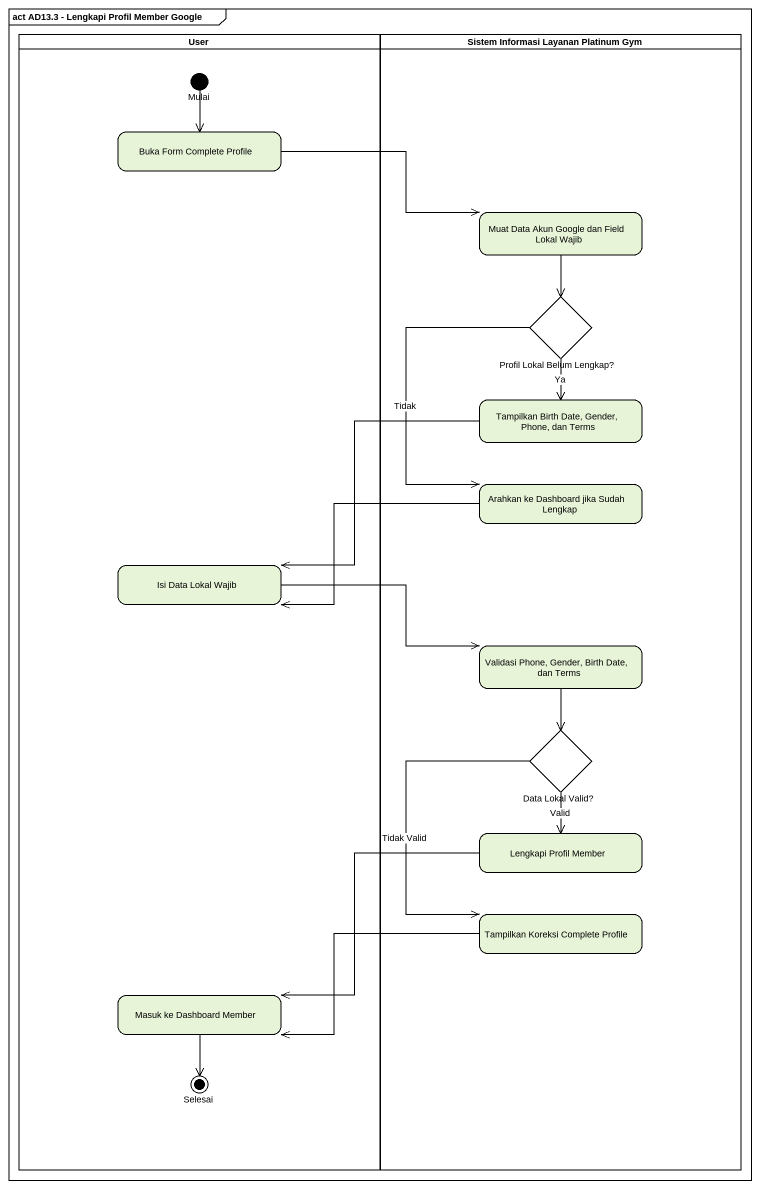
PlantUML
@startuml
mainframe act AD13.3 - Lengkapi Profil Member Google
hide empty description
state User <<partition>> {
  state Mulai <<start>>
  state "Buka Form Complete Profile" as Buka_Form_Complete_Profile
  state "Isi Data Lokal Wajib" as Isi_Data_Lokal_Wajib
  state "Masuk ke Dashboard Member" as Masuk_ke_Dashboard_Member
  state Selesai <<end>>
}
state "Sistem Informasi Layanan Platinum Gym" as Sistem_Informasi_Layanan <<partition>> {
  state "Muat Data Akun Google dan Field Lokal Wajib" as Muat_Data_Akun_Google_dan
  state "Profil Lokal Belum Lengkap?" as Profil_Lokal_Belum_Lengkap <<choice>>
  state "Tampilkan Birth Date, Gender, Phone, dan Terms" as Tampilkan_Birth_Date_Gender
  state "Arahkan ke Dashboard jika Sudah Lengkap" as Arahkan_ke_Dashboard_jika
  state "Validasi Phone, Gender, Birth Date, dan Terms" as Validasi_Phone_Gender_Birth
  state "Data Lokal Valid?" as Data_Lokal_Valid <<choice>>
  state "Lengkapi Profil Member" as Lengkapi_Profil_Member
  state "Tampilkan Koreksi Complete Profile" as Tampilkan_Koreksi_Complete
}
Mulai --> Buka_Form_Complete_Profile
Buka_Form_Complete_Profile -right-> Muat_Data_Akun_Google_dan
Muat_Data_Akun_Google_dan --> Profil_Lokal_Belum_Lengkap
Profil_Lokal_Belum_Lengkap --> Tampilkan_Birth_Date_Gender : Ya
Profil_Lokal_Belum_Lengkap --> Arahkan_ke_Dashboard_jika : Tidak
Tampilkan_Birth_Date_Gender -left-> Isi_Data_Lokal_Wajib
Arahkan_ke_Dashboard_jika -left-> Isi_Data_Lokal_Wajib
Isi_Data_Lokal_Wajib -right-> Validasi_Phone_Gender_Birth
Validasi_Phone_Gender_Birth --> Data_Lokal_Valid
Data_Lokal_Valid --> Lengkapi_Profil_Member : Valid
Data_Lokal_Valid --> Tampilkan_Koreksi_Complete : Tidak Valid
Lengkapi_Profil_Member -left-> Masuk_ke_Dashboard_Member
Tampilkan_Koreksi_Complete -left-> Masuk_ke_Dashboard_Member
Masuk_ke_Dashboard_Member --> Selesai
@enduml
